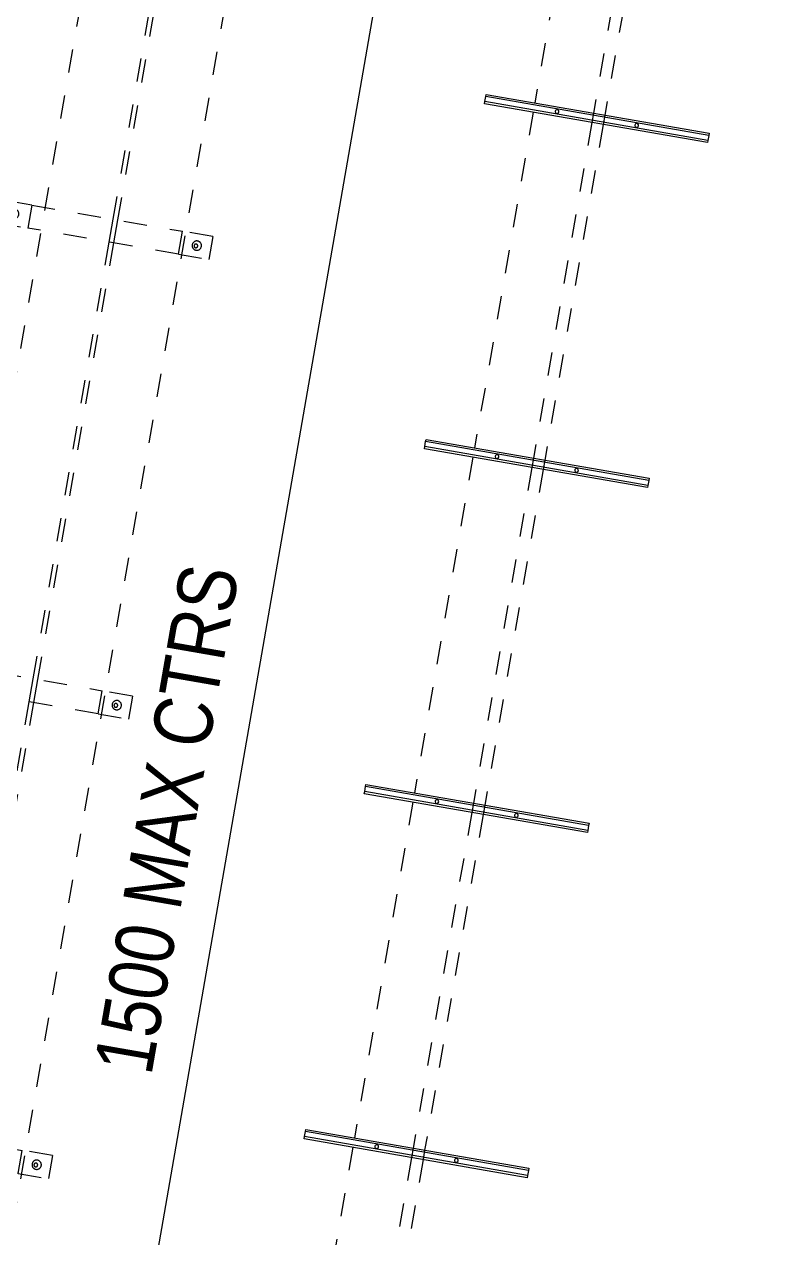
# Model space of a CAD drawing. Header units: metres. Extents: x 2 to 65, y 3 to 557.
# Drawn here: x 36.55 to 39.72, y 516.1 to 521.3 of the extents above; entities that cross this region are included whole.
import ezdxf

# ---------------------------------------------------------------- set-up
doc = ezdxf.new("R2010")
doc.units = ezdxf.units.M
doc.linetypes.add('Dash - Tight', pattern=[0.0045, 0.003, -0.0015])
doc.linetypes.add('JacobsDash', pattern=[0.0045, 0.003, -0.0015])
doc.layers.get('Defpoints').update_dxf_attribs({"color": 41})
for name, color, linetype, lineweight in [('A-ANNO-DIMS', 7, 'Continuous', 9), ('A-DETL', 7, 'Continuous', 13), ('A-GENM', 7, 'Continuous', 35), ('S-BEAM', 7, 'Continuous', 50), ('S-BEAM-HDLN', 7, 'JacobsDash', 18)]:
    doc.layers.add(name, color=color, linetype=linetype, lineweight=lineweight)
doc.styles.add('Arial Narrow_5', font='ARIALN.TTF', dxfattribs={"height": 0.25})
doc.dimstyles.new('Dimension_Standard_O__mm__1', dxfattribs={"dimscale": 0.3048, "dimtxt": 0.255858, "dimasz": 0.82021, "dimexe": 0.787402, "dimexo": 0.492126, "dimgap": 0.492126, "dimtad": 1, "dimdec": 0, "dimlfac": 1000, "dimzin": 0, "dimdsep": 46, "dimtxsty": 'Arial Narrow_5', "dimsah": 1, "dimcen": 0.09, "dimaunit": 1, "dimadec": 4, "dimazin": 0, "dimtfac": 1, "dimtdec": 4, "dimtix": 1, "dimtmove": 0, "dimatfit": 3, "dimfxl": 1, "dimtvp": 1, "dimtfill": 1, "dimtolj": 1, "dimtzin": 0, "dimlwd": 18, "dimlwe": 18, "dimarcsym": 2})

# ---------------------------------------------------------------- blocks, each defined once
blk = doc.blocks.new('T2DPAA-T2D-C3S-TF-XRF-100102_dwg-40805790-DRG-2873251 - SERVICE SUPPORT GENERAL ARRANGEMENT PLAN')
at = {"color": 1, "linetype": 'Dash - Tight', "lineweight": 18, "true_color": 0xff0000}
for p, q in [((37.6765, -681.7297), (36.2231, -681.8569)), ((36.1823, -681.8604), (34.7288, -681.9876)), ((34.688, -681.9912), (33.2345, -682.1183)), ((33.1937, -682.1219), (31.7402, -682.2491)), ((31.6994, -682.2526), (30.2459, -682.3798))]:
    blk.add_line(p, q, dxfattribs=at)
blk = doc.blocks.new('T2DPAA-T2D-PWC-TF-M2D-100101_TrafficSigDesign_rvt-1-DRG-2873251 - SERVICE SUPPORT GENERAL ARRANGEMENT PLAN')
at = {"color": 1, "linetype": 'Dash - Tight', "lineweight": 18, "true_color": 0xff0000, "rotation": 75.11694444444437}
blk.add_blockref('T2DPAA-T2D-C3S-TF-XRF-100102_dwg-40805790-DRG-2873251 - SERVICE SUPPORT GENERAL ARRANGEMENT PLAN', (-1792.1969, 661.0881), dxfattribs=at)
blk = doc.blocks.new('11_GEN_BR08_2 Conduits_Support - 11_GEN_2x100 COMMS-8963229-DRG-2873251 - SERVICE SUPPORT GENERAL ARRANGEMENT PLAN')
at = {"layer": 'A-GENM', "lineweight": 9}
for p, q in [((-0.485, 0.011), (-0.485, 0.0205)), ((-0.485, 0.0205), (0.485, 0.0205)), ((-0.485, -0.011), (-0.485, 0.011)), ((0.485, 0.011), (-0.485, 0.011)), ((0.485, 0.0205), (0.485, 0.011)), ((0.485, 0.011), (0.485, -0.011)), ((-0.485, -0.0205), (-0.485, -0.011)), ((0.485, -0.011), (-0.485, -0.011)), ((0.485, -0.0205), (-0.485, -0.0205)), ((0.485, -0.011), (0.485, -0.0205))]:
    blk.add_line(p, q, dxfattribs=at)
for centre, start, end in [((-0.173, 0), 90, 270), ((-0.173, 0), 270, 90), ((0.173, 0), 90, 270), ((0.173, 0), 270, 90)]:
    blk.add_arc(centre, 0.008, start, end, dxfattribs=at)
blk = doc.blocks.new('11_GEN_559od Pipe_Support - 11_GEN_610 drain pipe COMMS-9352295-DRG-2873251 - SERVICE SUPPORT GENERAL ARRANGEMENT PLAN')
at = {"layer": 'A-GENM', "linetype": 'JacobsDash', "lineweight": 9}
for p, q in [((-0.459, -0.0518), (-0.459, 0.0482)), ((-0.3271, 0.0482), (-0.459, 0.0482)), ((-0.3271, 0.0482), (0.3271, 0.0482)), ((-0.3271, 0.0482), (-0.3271, -0.0518)), ((0.3271, -0.0518), (0.3271, 0.0482)), ((0.459, 0.0482), (0.3271, 0.0482)), ((0.459, 0.0482), (0.459, -0.0518)), ((-0.459, -0.0518), (-0.3271, -0.0518)), ((0.3271, -0.0518), (-0.3271, -0.0518)), ((0.3271, -0.0518), (0.459, -0.0518))]:
    blk.add_line(p, q, dxfattribs=at)
for centre, radius, start, end in [((-0.3985, -0.0018), 0.02, 90, 270), ((-0.395, 0), 0.008, 90, 270), ((-0.3985, -0.0018), 0.02, 270, 90), ((-0.395, 0), 0.008, 270, 90), ((0.3955, -0.0018), 0.02, 90, 270), ((0.395, 0), 0.008, 90, 270), ((0.395, 0), 0.008, 270, 90), ((0.3955, -0.0018), 0.02, 270, 90)]:
    blk.add_arc(centre, radius, start, end, dxfattribs=at)
blk = doc.blocks.new('06_SFR_GCT_Girder_SuperT_BR08Edge_CS - Super T - 1815-6269499-DRG-2873251 - SERVICE SUPPORT GENERAL ARRANGEMENT PLAN')
at = {"layer": 'S-BEAM', "color": 252, "linetype": 'JacobsDash', "lineweight": 9, "true_color": 0x888888}
for p, q in [((-1125.3722, 522.3311), (-1125.698, 520.4613)), ((-1123.3599, 522.3481), (-1123.6103, 520.9107)), ((-1123.6173, 520.8703), (-1123.8677, 519.433)), ((-1125.7151, 520.3628), (-1126.0409, 518.493)), ((-1123.8748, 519.3926), (-1124.1252, 517.9553)), ((-1126.0581, 518.3945), (-1126.3838, 516.5247)), ((-1124.1322, 517.9149), (-1124.3826, 516.4775)), ((-1124.3896, 516.4371), (-1124.6401, 514.9998))]:
    blk.add_line(p, q, dxfattribs=at)
at = {"layer": 'S-BEAM-HDLN', "color": 252, "lineweight": 9, "true_color": 0x888888}
for p, q in [((-1123.6103, 520.9107), (-1123.6173, 520.8704)), ((-1125.698, 520.4613), (-1125.7151, 520.3629)), ((-1123.8677, 519.4329), (-1123.8747, 519.3927)), ((-1126.0409, 518.493), (-1126.0581, 518.3945)), ((-1124.1252, 517.9552), (-1124.1322, 517.9149)), ((-1124.3826, 516.4775), (-1124.3896, 516.4372))]:
    blk.add_line(p, q, dxfattribs=at)
blk = doc.blocks.new('06_SFR_GCT_Girder_SuperT_BR08Edge_CS - Super T - 1815-6268857-DRG-2873251 - SERVICE SUPPORT GENERAL ARRANGEMENT PLAN')
at = {"layer": 'S-BEAM', "color": 252, "linetype": 'JacobsDash', "lineweight": 9, "true_color": 0x888888}
for p, q in [((-1125.3923, 522.3346), (-1125.7181, 520.4648)), ((-1125.7352, 520.3663), (-1126.061, 518.4965)), ((-1126.0782, 518.398), (-1126.4039, 516.5282))]:
    blk.add_line(p, q, dxfattribs=at)
at = {"layer": 'S-BEAM-HDLN', "color": 252, "lineweight": 9, "true_color": 0x888888}
for p, q in [((-1125.7181, 520.4648), (-1125.7352, 520.3664)), ((-1126.061, 518.4965), (-1126.0781, 518.398))]:
    blk.add_line(p, q, dxfattribs=at)
blk = doc.blocks.new('06_SFR_GCT_Girder_SuperT_BR08Edge_CS - Super T - 1815-6269797-DRG-2873251 - SERVICE SUPPORT GENERAL ARRANGEMENT PLAN')
at = {"layer": 'S-BEAM', "color": 252, "linetype": 'JacobsDash', "lineweight": 9, "true_color": 0x888888}
for p, q in [((-1123.4088, 522.3566), (-1123.6592, 520.9193)), ((-1123.6663, 520.8789), (-1123.9167, 519.4415)), ((-1123.9237, 519.4011), (-1124.1741, 517.9638)), ((-1124.1812, 517.9234), (-1124.4316, 516.486)), ((-1124.4386, 516.4457), (-1124.689, 515.0083))]:
    blk.add_line(p, q, dxfattribs=at)
at = {"layer": 'S-BEAM-HDLN', "color": 252, "lineweight": 9, "true_color": 0x888888}
for p, q in [((-1123.6592, 520.9192), (-1123.6663, 520.8789)), ((-1123.9167, 519.4415), (-1123.9237, 519.4012)), ((-1124.1741, 517.9637), (-1124.1812, 517.9234)), ((-1124.4316, 516.486), (-1124.4386, 516.4457))]:
    blk.add_line(p, q, dxfattribs=at)
blk = doc.blocks.new('DIMBLOCK24-DRG-2873251 - SERVICE SUPPORT GENERAL ARRANGEMENT PLAN')
at = {"layer": 'A-ANNO-DIMS', "color": 0, "lineweight": 18, "transparency": 16777216}
for p, q in [((39.0548, 524.9013), (38.4389, 525.0086)), ((36.2373, 510.9731), (38.6325, 524.7211)), ((36.5738, 510.6607), (35.958, 510.768))]:
    blk.add_line(p, q, dxfattribs=at)
at = {"layer": 'A-ANNO-DIMS', "color": 0, "transparency": 16777216}
for points in [[(38.5914, 524.7282), (38.6735, 524.7139), (38.6754, 524.9674)], [(36.1963, 510.9803), (36.2784, 510.966), (36.1944, 510.7268)]]:
    blk.add_solid(points, dxfattribs=at)
at = {"layer": 'Defpoints', "color": 0, "transparency": 16777216}
for p in [(38.6754, 524.9674), (39.2025, 524.8755), (36.7216, 510.635)]:
    blk.add_point(p, dxfattribs=at)
at = {"layer": 'A-ANNO-DIMS', "color": 0, "lineweight": 18, "transparency": 16777216, "insert": (37.1597, 517.895), "char_height": 0.25, "width": 2.636553, "attachment_point": 5, "rotation": 80.1173, "style": 'Arial Narrow_5', "bg_fill": 3, "box_fill_scale": 1.1, "bg_fill_color": 256, "bg_fill_true_color": 13158600, "bg_fill_transparency": 0}
blk.add_mtext('\\A1;1500 MAX CTRS', dxfattribs=at)

msp = doc.modelspace()

# ---------------------------------------------------------------- linework, layer by layer
at = {"layer": 'A-DETL', "color": 164, "linetype": 'JacobsDash', "lineweight": 9, "true_color": 0x002699}
for p, q in [((41.2184, 546.8057), (33.9871, 505.2986)), ((41.8358, 546.7954), (34.6063, 505.2986))]:
    msp.add_line(p, q, dxfattribs=at)

# ---------------------------------------------------------------- block references
at = {"lineweight": 5}
msp.add_blockref('T2DPAA-T2D-PWC-TF-M2D-100101_TrafficSigDesign_rvt-1-DRG-2873251 - SERVICE SUPPORT GENERAL ARRANGEMENT PLAN', (1162.6465, 0), dxfattribs=at)
at = {"layer": 'A-GENM', "lineweight": 9, "rotation": 350.1172754235188}
for p in [(39.0015, 520.896), (38.7441, 519.4182), (38.4866, 517.9405), (38.2292, 516.4627)]:
    msp.add_blockref('11_GEN_BR08_2 Conduits_Support - 11_GEN_2x100 COMMS-8963229-DRG-2873251 - SERVICE SUPPORT GENERAL ARRANGEMENT PLAN', p, dxfattribs=at)
at = {"layer": 'A-GENM', "linetype": 'JacobsDash', "lineweight": 9, "rotation": 170.1172754219587}
for p in [(36.8948, 520.4181), (36.5519, 518.4498), (36.209, 516.4814)]:
    msp.add_blockref('11_GEN_559od Pipe_Support - 11_GEN_610 drain pipe COMMS-9352295-DRG-2873251 - SERVICE SUPPORT GENERAL ARRANGEMENT PLAN', p, dxfattribs=at)
at = {"layer": 'S-BEAM-HDLN', "color": 252, "lineweight": 9, "true_color": 0x888888}
for name in ['06_SFR_GCT_Girder_SuperT_BR08Edge_CS - Super T - 1815-6268857-DRG-2873251 - SERVICE SUPPORT GENERAL ARRANGEMENT PLAN', '06_SFR_GCT_Girder_SuperT_BR08Edge_CS - Super T - 1815-6269499-DRG-2873251 - SERVICE SUPPORT GENERAL ARRANGEMENT PLAN', '06_SFR_GCT_Girder_SuperT_BR08Edge_CS - Super T - 1815-6269797-DRG-2873251 - SERVICE SUPPORT GENERAL ARRANGEMENT PLAN']:
    msp.add_blockref(name, (1162.6465, 0), dxfattribs=at)

# ---------------------------------------------------------------- next in the draw order: dimensions: what is measured, and where the dimension line sits
at = {"layer": 'A-ANNO-DIMS', "lineweight": 18}
dim = msp.add_linear_dim(base=(38.6754, 524.9674), p1=(36.7216, 510.635), p2=(39.2025, 524.8755), angle=80.1173, text='1500 MAX CTRS', dimstyle='Dimension_Standard_O__mm__1', override={"dimpost": '<>', "dimfxl": 14.455031}, dxfattribs=at)
dim.commit()
dim.dimension.update_dxf_attribs({"geometry": 'DIMBLOCK24-DRG-2873251 - SERVICE SUPPORT GENERAL ARRANGEMENT PLAN', "text_midpoint": (37.1597, 517.895)})

doc.saveas('drawing.dxf')
